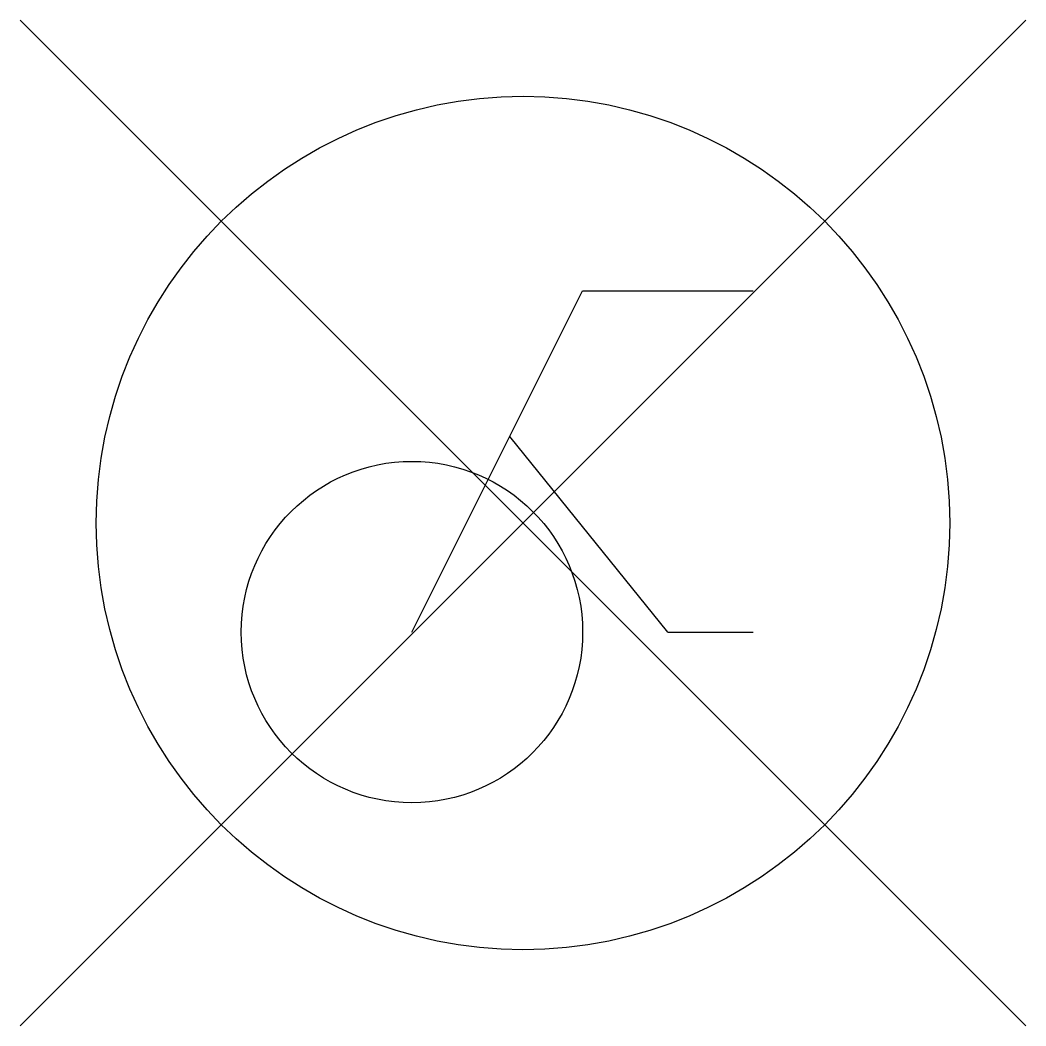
# Model space of a CAD drawing. Header units: metres. Extents: x -2.12 to 2.12, y -2.12 to 2.12.
import ezdxf

# ---------------------------------------------------------------- set-up
doc = ezdxf.new("R2010")
doc.units = ezdxf.units.M

msp = doc.modelspace()

# ---------------------------------------------------------------- linework, layer by layer
at = {"flags": 128}
for points in [[(-2.1213, 2.1213), (2.1213, -2.1213)], [(-2.1213, -2.1213), (2.1213, 2.1213)]]:
    msp.add_lwpolyline(points, dxfattribs=at)
for points in [[(-0.4684, -0.46), (0.2516, 0.98), (0.9716, 0.98)], [(0.6116, -0.46), (-0.0562, 0.3643)], [(0.6116, -0.46), (0.9716, -0.46)]]:
    msp.add_lwpolyline(points)
for centre, radius in [((0, 0), 1.8), ((-0.4684, -0.46), 0.72)]:
    msp.add_circle(centre, radius)

doc.saveas('drawing.dxf')
